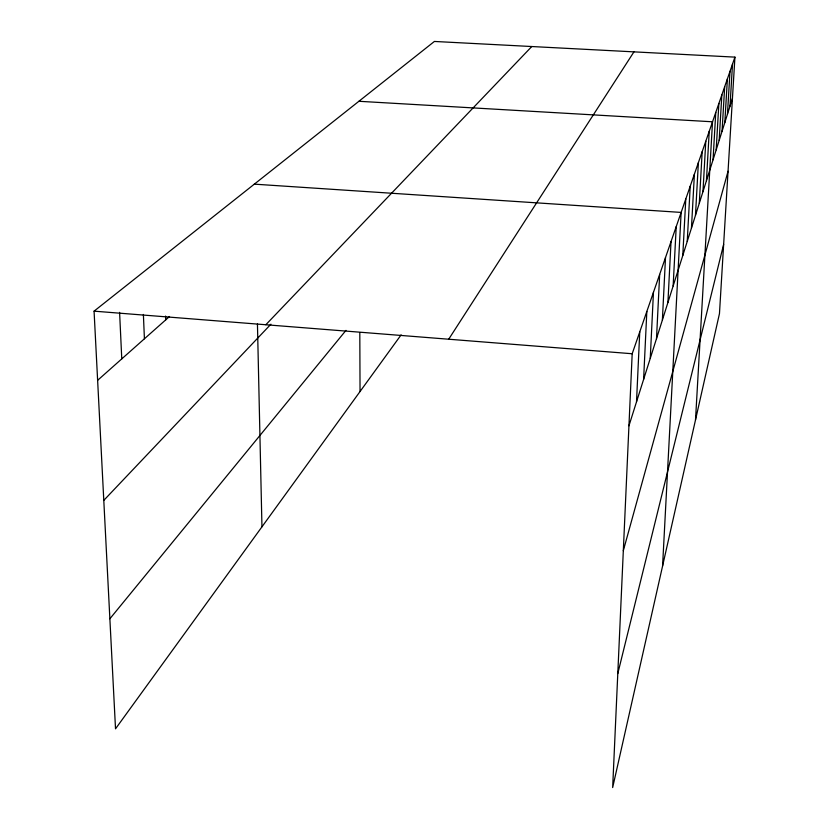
<?xml version="1.0" encoding="UTF-8"?>
<svg xmlns="http://www.w3.org/2000/svg" width="829" height="829" viewBox="0 0 829 829"><rect width="100%" height="100%" fill="white"/><g stroke="black" fill="none" stroke-linecap="round" stroke-linejoin="round"><path stroke-width="1.24" d="M734.929 57.128L632.185 353.745L612.662 787.55L719.468 313.6L734.929 57.128L434.396 41.45L94.071 311.155L115.521 728.815L401.122 334.864M636.517 401.837L639.75 331.901M643.615 379.402L646.827 311.486M650.257 358.377L653.449 292.368M656.506 338.636L659.666 274.409M662.381 320.046L665.511 257.529M667.915 302.523L671.024 241.622M673.148 285.974L676.226 226.607M662.578 566.041L681.137 212.421L254.327 184.152M682.785 255.487L685.79 198.981M687.241 241.426L690.205 186.245M691.459 228.058L694.401 174.142M695.479 215.343L698.381 162.639M699.303 203.24L702.173 151.697M702.961 191.696L705.79 141.262M706.443 180.681L709.23 131.303M695.51 419.909L712.525 121.79L358.895 101.283M713.044 159.79L715.769 112.433M716.183 149.873L718.867 103.49M719.178 140.381L721.841 94.92M722.059 131.293L724.681 86.724M724.815 122.578L727.396 78.869M727.458 114.215L730.007 71.325M729.997 106.174L732.515 64.082M617.792 673.562L723.644 244.389M623.315 550.694L728.049 171.251M628.942 425.805L732.442 98.454M448.696 339.227L633.947 51.864M109.874 618.766L345.962 330.388M103.791 500.384L270.928 324.18M265.829 324.75L531.783 46.528M97.625 380.314L169.541 316.491M94.071 311.155L632.185 353.745M119.594 312.367L121.77 358.884M143.386 314.45L144.422 338.792M165.572 316.077L165.717 319.89M257.446 324.015L261.954 526.829M359.807 332.553L360.045 391.526"/></g></svg>
